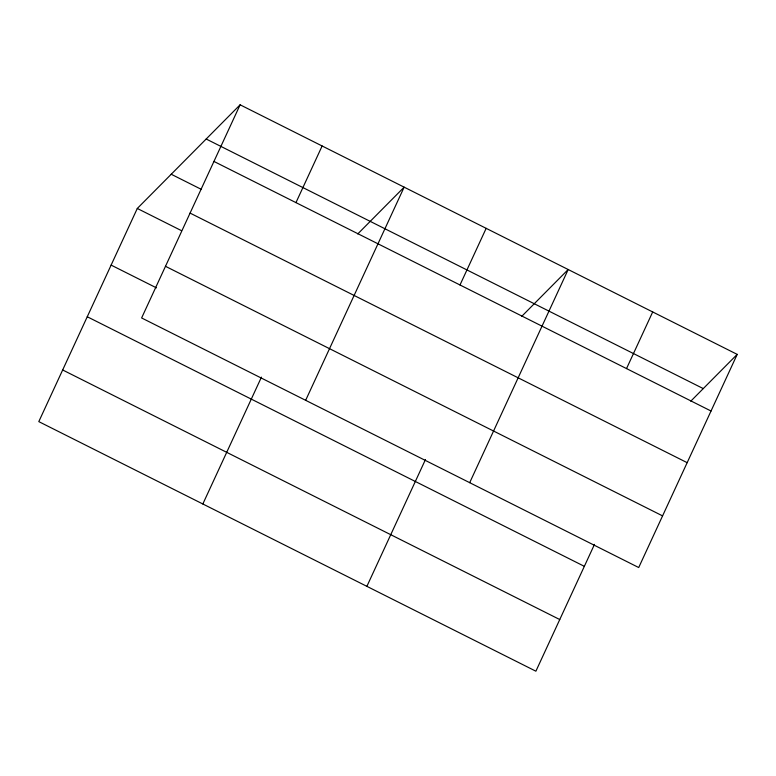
<?xml version="1.0" encoding="UTF-8"?>
<svg xmlns="http://www.w3.org/2000/svg" width="776" height="776" viewBox="0 0 776 776"><rect width="100%" height="100%" fill="white"/><g stroke="black" fill="none" stroke-linecap="round" stroke-linejoin="round"><path stroke-width="1.16" d="M240.114 104.799L141.62 317.956L638.706 567.537L737.2 354.38L240.114 104.799L137.294 208.463L38.8 421.62L535.886 671.201L594.503 544.354M295.957 202.623L322.127 145.975M202.837 503.983L261.454 377.136M305.657 400.319L404.15 187.161L357.736 233.954M459.993 284.986L486.174 228.338M366.883 586.346L425.49 459.499M469.693 482.682L568.187 269.524L521.773 316.317M626.523 368.59L652.694 311.952M690.785 401.173L737.2 354.38M206.183 139.011L703.269 388.592M213.943 161.437L711.029 411.018M171.224 174.251L201.44 189.422M190.071 213.09L687.158 462.671M137.294 208.463L181.545 230.676M165.482 266.304L662.568 515.885M111.123 265.101L156.451 287.857M87.252 316.753L584.347 566.335M62.662 369.968L559.758 619.549"/></g></svg>
